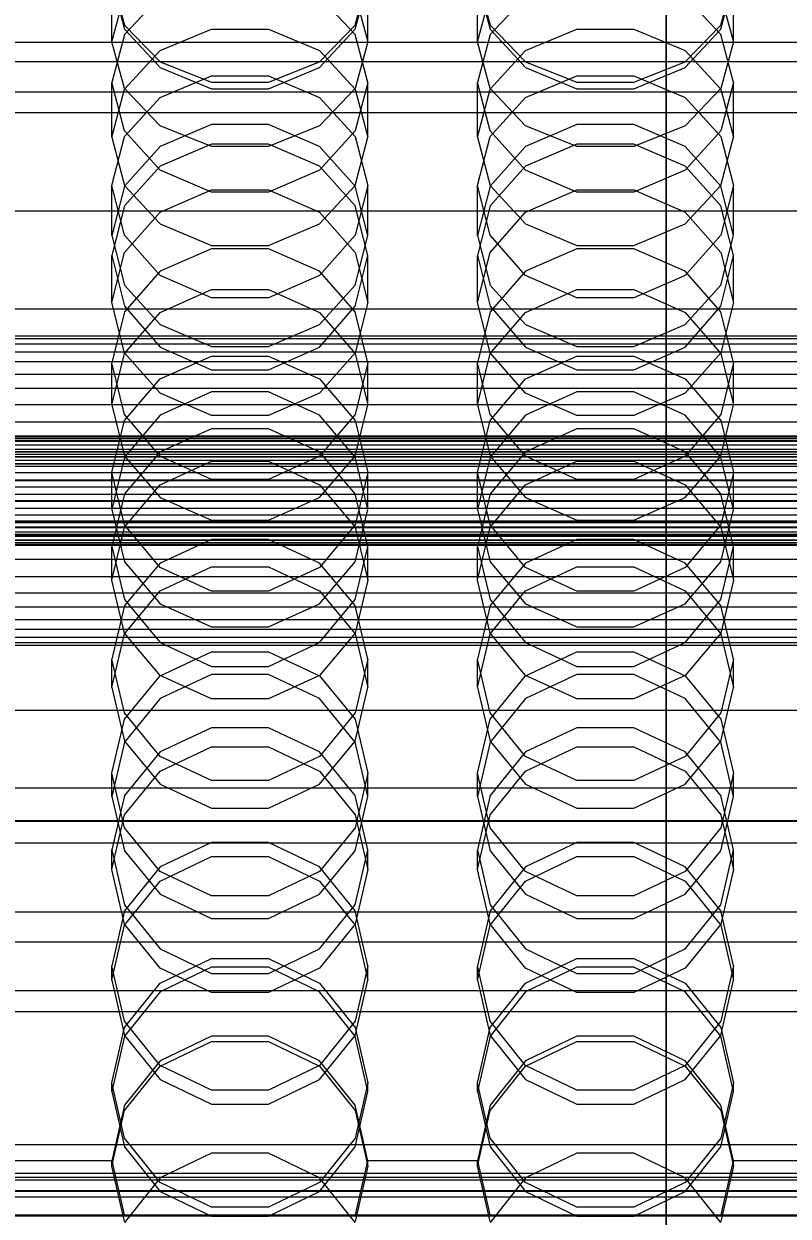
# Model space of a CAD drawing. Header units: millimetres. Extents: x -1970 to 34302, y -65268 to 6837.
# Drawn here: x -105.5 to 20, y -34264.8 to -34069.3 of the extents above; entities that cross this region are included whole.
import ezdxf

# ---------------------------------------------------------------- set-up
doc = ezdxf.new("R2010")
doc.units = ezdxf.units.MM
for name, color, linetype, lineweight in [('COTAS_O', 1, 'Continuous', 0), ('frontal_briquetadora', 7, 'Continuous', 0), ('frontal_C01', 7, 'Continuous', 0), ('frontal_C02', 7, 'Continuous', 0)]:
    doc.layers.add(name, color=color, linetype=linetype, lineweight=lineweight)
doc.dimstyles.new('R19_100', dxfattribs={"dimtxt": 250, "dimasz": 150, "dimexe": 150, "dimexo": 80, "dimgap": 100, "dimtad": 1, "dimtih": 1, "dimtoh": 1, "dimdsep": 46, "dimcen": 0.09, "dimadec": 0, "dimazin": 0, "dimtfac": 1, "dimtdec": 4, "dimtofl": 0, "dimtmove": 0, "dimatfit": 3, "dimfxl": 1, "dimtolj": 1, "dimtzin": 0, "dimarcsym": 0})

# ---------------------------------------------------------------- blocks, each defined once
blk = doc.blocks.new('*D35')
at = {"layer": 'COTAS_O', "color": 0, "lineweight": -2, "transparency": 16777216}
for p, q in [((-1725, -34320), (-1725, -33550)), ((1725, -34320), (1725, -33550)), ((-1575, -33700), (1575, -33700))]:
    blk.add_line(p, q, dxfattribs=at)
at = {"layer": 'COTAS_O', "color": 0, "transparency": 16777216}
for points in [[(-1575, -33675), (-1575, -33725), (-1725, -33700)], [(1575, -33675), (1575, -33725), (1725, -33700)]]:
    blk.add_solid(points, dxfattribs=at)
at = {"layer": 'Defpoints', "color": 0, "transparency": 16777216}
for p in [(1725, -33700), (-1725, -34400), (1725, -34400)]:
    blk.add_point(p, dxfattribs=at)
blk = doc.blocks.new('*D38')
at = {"layer": 'COTAS_O', "color": 0, "lineweight": -2, "transparency": 16777216}
for p, q in [((-570, -33700), (200, -33700)), ((50, -34750), (50, -33850)), ((-570, -34900), (200, -34900))]:
    blk.add_line(p, q, dxfattribs=at)
at = {"layer": 'COTAS_O', "color": 0, "transparency": 16777216}
for points in [[(25, -33850), (75, -33850), (50, -33700)], [(25, -34750), (75, -34750), (50, -34900)]]:
    blk.add_solid(points, dxfattribs=at)
at = {"layer": 'Defpoints', "color": 0, "transparency": 16777216}
for p in [(-650, -33700), (50, -33700), (-650, -34900)]:
    blk.add_point(p, dxfattribs=at)
blk = doc.blocks.new('*D39')
at = {"layer": 'COTAS_O', "color": 0, "lineweight": -2, "transparency": 16777216}
for p, q in [((-650, -34820), (-650, -34050)), ((650, -34820), (650, -34050)), ((-500, -34200), (500, -34200))]:
    blk.add_line(p, q, dxfattribs=at)
at = {"layer": 'COTAS_O', "color": 0, "transparency": 16777216}
for points in [[(-500, -34175), (-500, -34225), (-650, -34200)], [(500, -34175), (500, -34225), (650, -34200)]]:
    blk.add_solid(points, dxfattribs=at)
at = {"layer": 'Defpoints', "color": 0, "transparency": 16777216}
for p in [(650, -34200), (-650, -34900), (650, -34900)]:
    blk.add_point(p, dxfattribs=at)

msp = doc.modelspace()

# ---------------------------------------------------------------- linework, layer by layer
at = {"layer": 'frontal_briquetadora'}
for p, q in [((-91, -34062.014), (-88.92, -34069.506)), ((-51.08, -34069.506), (-49, -34062.014)), ((-31, -34062.014), (-28.92, -34069.506)), ((8.92, -34069.506), (11, -34062.014)), ((-91, -34072.197), (-91, -34062.443)), ((-91, -34062.443), (-88.92, -34070.159)), ((-51.08, -34070.159), (-49, -34062.443)), ((-49, -34072.197), (-49, -34062.443)), ((-31, -34072.197), (-31, -34062.443)), ((-31, -34062.443), (-28.92, -34070.159)), ((8.92, -34070.159), (11, -34062.443)), ((11, -34072.197), (11, -34062.443)), ((-91, -34072.197), (-88.92, -34064.539)), ((-83.094, -34064.828), (-88.92, -34071.036)), ((-51.08, -34071.036), (-56.906, -34064.828)), ((-51.08, -34064.539), (-49, -34072.197)), ((-31, -34072.197), (-28.92, -34064.539)), ((-23.094, -34064.828), (-28.92, -34071.036)), ((8.92, -34071.036), (3.094, -34064.828)), ((8.92, -34064.539), (11, -34072.197)), ((-88.92, -34069.506), (-83.093, -34075.515)), ((-88.92, -34070.159), (-83.094, -34076.428)), ((-83.093, -34073.656), (-74.673, -34070.144)), ((-74.673, -34070.144), (-65.327, -34070.144)), ((-65.327, -34070.144), (-56.907, -34073.656)), ((-56.907, -34075.515), (-51.08, -34069.506)), ((-56.906, -34076.428), (-51.08, -34070.159)), ((-28.92, -34069.506), (-23.093, -34075.515)), ((-28.92, -34070.159), (-23.094, -34076.428)), ((-23.093, -34073.656), (-14.673, -34070.144)), ((-14.673, -34070.144), (-5.327, -34070.144)), ((-5.327, -34070.144), (3.093, -34073.656)), ((3.093, -34075.515), (8.92, -34069.506)), ((3.094, -34076.428), (8.92, -34070.159)), ((-88.92, -34071.036), (-91, -34078.875)), ((-49, -34078.875), (-51.08, -34071.036)), ((-28.92, -34071.036), (-31, -34078.875)), ((11, -34078.875), (8.92, -34071.036)), ((-88.92, -34079.855), (-91, -34072.197)), ((-88.92, -34079.984), (-83.093, -34073.656)), ((-56.907, -34073.656), (-51.08, -34079.984)), ((-49, -34072.197), (-51.08, -34079.855)), ((-28.92, -34079.855), (-31, -34072.197)), ((-28.92, -34079.984), (-23.093, -34073.656)), ((3.093, -34073.656), (8.92, -34079.984)), ((11, -34072.197), (8.92, -34079.855)), ((-83.093, -34075.515), (-74.673, -34078.849)), ((-65.327, -34078.849), (-56.907, -34075.515)), ((-23.093, -34075.515), (-14.673, -34078.849)), ((-5.327, -34078.849), (3.093, -34075.515)), ((-83.094, -34076.428), (-74.674, -34079.94)), ((-83.094, -34081.332), (-74.674, -34077.812)), ((-74.674, -34077.812), (-65.326, -34077.812)), ((-65.326, -34079.94), (-56.906, -34076.428)), ((-65.326, -34077.812), (-56.906, -34081.332)), ((-23.094, -34076.428), (-14.674, -34079.94)), ((-23.094, -34081.332), (-14.674, -34077.812)), ((-14.674, -34077.812), (-5.326, -34077.812)), ((-5.326, -34079.94), (3.094, -34076.428)), ((-5.326, -34077.812), (3.094, -34081.332)), ((-88.92, -34086.819), (-91, -34078.875)), ((-91, -34087.875), (-91, -34078.875)), ((-83.093, -34085.996), (-88.92, -34079.855)), ((-74.674, -34079.94), (-65.326, -34079.94)), ((-74.673, -34078.849), (-65.327, -34078.849)), ((-51.08, -34079.855), (-56.907, -34085.996)), ((-49, -34078.875), (-51.08, -34086.82)), ((-49, -34087.875), (-49, -34078.875)), ((-28.92, -34086.819), (-31, -34078.875)), ((-31, -34087.875), (-31, -34078.875)), ((-23.093, -34085.996), (-28.92, -34079.855)), ((-14.674, -34079.94), (-5.326, -34079.94)), ((-14.673, -34078.849), (-5.327, -34078.849)), ((8.92, -34079.855), (3.093, -34085.996)), ((11, -34078.875), (8.92, -34086.82)), ((11, -34087.875), (11, -34078.875)), ((-91, -34087.875), (-88.92, -34079.984)), ((-88.92, -34087.722), (-83.094, -34081.332)), ((-56.906, -34081.332), (-51.08, -34087.722)), ((-51.08, -34079.984), (-49, -34087.875)), ((-31, -34087.875), (-28.92, -34079.984)), ((-28.92, -34087.722), (-23.094, -34081.332)), ((3.094, -34081.332), (8.92, -34087.722)), ((8.92, -34079.984), (11, -34087.875)), ((-74.673, -34085.792), (-83.093, -34089.399)), ((-65.327, -34085.792), (-74.673, -34085.792)), ((-56.907, -34089.399), (-65.327, -34085.792)), ((-14.673, -34085.792), (-23.093, -34089.399)), ((-5.327, -34085.792), (-14.673, -34085.792)), ((3.093, -34089.399), (-5.327, -34085.792)), ((-91, -34095.779), (-88.92, -34087.722)), ((-83.094, -34093.266), (-88.92, -34086.819)), ((-74.673, -34089.404), (-83.093, -34085.996)), ((-56.907, -34085.996), (-65.327, -34089.404)), ((-51.08, -34086.82), (-56.906, -34093.266)), ((-51.08, -34087.722), (-49, -34095.779)), ((-31, -34095.779), (-28.92, -34087.722)), ((-23.094, -34093.266), (-28.92, -34086.819)), ((-14.673, -34089.404), (-23.093, -34085.996)), ((3.093, -34085.996), (-5.327, -34089.404)), ((8.92, -34086.82), (3.094, -34093.266)), ((8.92, -34087.722), (11, -34095.779)), ((-91, -34087.875), (-88.92, -34095.766)), ((-83.093, -34089.399), (-88.92, -34095.899)), ((-74.674, -34089.012), (-83.094, -34092.596)), ((-65.326, -34089.012), (-74.674, -34089.012)), ((-65.327, -34089.404), (-74.673, -34089.404)), ((-56.906, -34092.596), (-65.326, -34089.012)), ((-51.08, -34095.899), (-56.907, -34089.399)), ((-51.08, -34095.766), (-49, -34087.875)), ((-31, -34087.875), (-28.92, -34095.766)), ((-23.093, -34089.399), (-28.92, -34095.899)), ((-14.674, -34089.012), (-23.094, -34092.596)), ((-5.326, -34089.012), (-14.674, -34089.012)), ((-5.327, -34089.404), (-14.673, -34089.404)), ((3.094, -34092.596), (-5.326, -34089.012)), ((8.92, -34095.899), (3.093, -34089.399)), ((8.92, -34095.766), (11, -34087.875)), ((-83.094, -34092.596), (-88.92, -34099.099)), ((-74.674, -34096.873), (-83.094, -34093.266)), ((-56.906, -34093.266), (-65.326, -34096.873)), ((-51.08, -34099.099), (-56.906, -34092.596)), ((-23.094, -34092.596), (-28.92, -34099.099)), ((-14.674, -34096.873), (-23.094, -34093.266)), ((3.094, -34093.266), (-5.326, -34096.873)), ((8.92, -34099.099), (3.094, -34092.596)), ((-88.92, -34103.933), (-91, -34095.779)), ((-91, -34104.004), (-91, -34095.779)), ((-88.92, -34095.899), (-91, -34104.004)), ((-88.92, -34095.766), (-83.093, -34102.094)), ((-83.093, -34100.145), (-74.673, -34096.48)), ((-65.326, -34096.873), (-74.674, -34096.873)), ((-74.673, -34096.48), (-65.327, -34096.48)), ((-65.327, -34096.48), (-56.907, -34100.145)), ((-56.907, -34102.094), (-51.08, -34095.766)), ((-49, -34095.779), (-51.08, -34103.933)), ((-49, -34104.004), (-51.08, -34095.899)), ((-49, -34104.004), (-49, -34095.779)), ((-28.92, -34103.933), (-31, -34095.779)), ((-31, -34104.004), (-31, -34095.779)), ((-28.92, -34095.899), (-31, -34104.004)), ((-28.92, -34095.766), (-23.093, -34102.094)), ((-23.093, -34100.145), (-14.673, -34096.48)), ((-5.326, -34096.873), (-14.674, -34096.873)), ((-14.673, -34096.48), (-5.327, -34096.48)), ((-5.327, -34096.48), (3.093, -34100.145)), ((3.093, -34102.094), (8.92, -34095.766)), ((11, -34095.779), (8.92, -34103.933)), ((11, -34104.004), (8.92, -34095.899)), ((11, -34104.004), (11, -34095.779)), ((-88.92, -34099.099), (-91, -34107.292)), ((-49, -34107.292), (-51.08, -34099.099)), ((-28.92, -34099.099), (-31, -34107.292)), ((11, -34107.292), (8.92, -34099.099)), ((200, -34100), (-160, -34100)), ((-88.92, -34106.751), (-83.093, -34100.145)), ((-56.907, -34100.145), (-51.08, -34106.751)), ((-28.92, -34106.751), (-23.093, -34100.145)), ((3.093, -34100.145), (8.92, -34106.751)), ((-83.093, -34102.094), (-74.673, -34105.606)), ((-65.327, -34105.606), (-56.907, -34102.094)), ((-23.093, -34102.094), (-14.673, -34105.606)), ((-5.327, -34105.606), (3.093, -34102.094)), ((-91, -34104.004), (-88.92, -34112.109)), ((-83.094, -34110.541), (-88.92, -34103.933)), ((-51.08, -34103.933), (-56.906, -34110.541)), ((-51.08, -34112.109), (-49, -34104.004)), ((-31, -34104.004), (-28.92, -34112.109)), ((-23.094, -34110.541), (-28.92, -34103.933)), ((8.92, -34103.933), (3.094, -34110.541)), ((8.92, -34112.109), (11, -34104.004)), ((-91, -34114.988), (-88.92, -34106.751)), ((-91, -34114.988), (-91, -34107.292)), ((-91, -34107.292), (-88.92, -34115.574)), ((-74.674, -34106.182), (-83.094, -34109.855)), ((-65.326, -34106.182), (-74.674, -34106.182)), ((-74.673, -34105.606), (-65.327, -34105.606)), ((-56.906, -34109.855), (-65.326, -34106.182)), ((-51.08, -34106.751), (-49, -34114.988)), ((-51.08, -34115.574), (-49, -34107.292)), ((-49, -34114.988), (-49, -34107.292)), ((-31, -34114.988), (-28.92, -34106.751)), ((-31, -34114.988), (-31, -34107.292)), ((-31, -34107.292), (-28.92, -34115.574)), ((-14.674, -34106.182), (-23.094, -34109.855)), ((-5.326, -34106.182), (-14.674, -34106.182)), ((-14.673, -34105.606), (-5.327, -34105.606)), ((3.094, -34109.855), (-5.326, -34106.182)), ((8.92, -34106.751), (11, -34114.988)), ((8.92, -34115.574), (11, -34107.292)), ((11, -34114.988), (11, -34107.292)), ((-83.094, -34109.855), (-88.92, -34116.514)), ((-74.674, -34114.235), (-83.094, -34110.541)), ((-56.906, -34110.541), (-65.326, -34114.235)), ((-51.08, -34116.514), (-56.906, -34109.855)), ((-23.094, -34109.855), (-28.92, -34116.514)), ((-14.674, -34114.235), (-23.094, -34110.541)), ((3.094, -34110.541), (-5.326, -34114.235)), ((8.92, -34116.514), (3.094, -34109.855)), ((-88.92, -34112.109), (-83.093, -34118.608)), ((-83.093, -34116.612), (-74.673, -34112.866)), ((-74.673, -34112.866), (-65.327, -34112.866)), ((-65.327, -34112.866), (-56.907, -34116.612)), ((-56.907, -34118.608), (-51.08, -34112.109)), ((-28.92, -34112.109), (-23.093, -34118.608)), ((-23.093, -34116.612), (-14.673, -34112.866)), ((-14.673, -34112.866), (-5.327, -34112.866)), ((-5.327, -34112.866), (3.093, -34116.612)), ((3.093, -34118.608), (8.92, -34112.109)), ((-88.92, -34123.224), (-91, -34114.988)), ((-65.326, -34114.235), (-74.674, -34114.235)), ((-49, -34114.988), (-51.08, -34123.224)), ((-28.92, -34123.224), (-31, -34114.988)), ((-5.326, -34114.235), (-14.674, -34114.235)), ((11, -34114.988), (8.92, -34123.224)), ((-88.92, -34116.514), (-91, -34124.892)), ((-88.92, -34115.574), (-83.094, -34122.28)), ((-88.92, -34123.363), (-83.093, -34116.612)), ((-56.907, -34116.612), (-51.08, -34123.363)), ((-56.906, -34122.28), (-51.08, -34115.574)), ((-49, -34124.892), (-51.08, -34116.514)), ((-28.92, -34116.514), (-31, -34124.892)), ((-28.92, -34115.574), (-23.094, -34122.28)), ((-28.92, -34123.363), (-23.093, -34116.612)), ((3.093, -34116.612), (8.92, -34123.363)), ((3.094, -34122.28), (8.92, -34115.574)), ((11, -34124.892), (8.92, -34116.514)), ((-83.093, -34118.608), (-74.673, -34122.215)), ((-65.327, -34122.215), (-56.907, -34118.608)), ((-23.093, -34118.608), (-14.673, -34122.215)), ((-5.327, -34122.215), (3.093, -34118.608)), ((-83.094, -34122.28), (-74.674, -34126.028)), ((-74.673, -34122.215), (-65.327, -34122.215)), ((-65.326, -34126.028), (-56.906, -34122.28)), ((-23.094, -34122.28), (-14.674, -34126.028)), ((-14.673, -34122.215), (-5.327, -34122.215)), ((-5.326, -34126.028), (3.094, -34122.28)), ((-91, -34131.781), (-88.92, -34123.363)), ((-88.92, -34133.352), (-91, -34124.892)), ((-91, -34131.781), (-91, -34124.892)), ((-83.093, -34129.83), (-88.92, -34123.224)), ((-83.094, -34127.512), (-74.674, -34123.759)), ((-74.674, -34123.759), (-65.326, -34123.759)), ((-65.326, -34123.759), (-56.906, -34127.512)), ((-51.08, -34123.224), (-56.907, -34129.83)), ((-51.08, -34123.363), (-49, -34131.781)), ((-49, -34124.892), (-51.08, -34133.352)), ((-49, -34131.781), (-49, -34124.892)), ((-31, -34131.781), (-28.92, -34123.363)), ((-28.92, -34133.352), (-31, -34124.892)), ((-31, -34131.781), (-31, -34124.892)), ((-23.093, -34129.83), (-28.92, -34123.224)), ((-23.094, -34127.512), (-14.674, -34123.759)), ((-14.674, -34123.759), (-5.326, -34123.759)), ((-5.326, -34123.759), (3.094, -34127.512)), ((8.92, -34123.224), (3.093, -34129.83)), ((8.92, -34123.363), (11, -34131.781)), ((11, -34124.892), (8.92, -34133.352)), ((11, -34131.781), (11, -34124.892)), ((-74.674, -34126.028), (-65.326, -34126.028)), ((-14.674, -34126.028), (-5.326, -34126.028)), ((-88.92, -34134.311), (-83.094, -34127.512)), ((-56.906, -34127.512), (-51.08, -34134.311)), ((-28.92, -34134.311), (-23.094, -34127.512)), ((3.094, -34127.512), (8.92, -34134.311)), ((-74.673, -34129.642), (-83.093, -34133.46)), ((-74.673, -34133.495), (-83.093, -34129.83)), ((-65.327, -34129.642), (-74.673, -34129.642)), ((-56.907, -34133.46), (-65.327, -34129.642)), ((-56.907, -34129.83), (-65.327, -34133.495)), ((-14.673, -34129.642), (-23.093, -34133.46)), ((-14.673, -34133.495), (-23.093, -34129.83)), ((-5.327, -34129.642), (-14.673, -34129.642)), ((3.093, -34133.46), (-5.327, -34129.642)), ((3.093, -34129.83), (-5.327, -34133.495)), ((-91, -34131.781), (-88.92, -34140.199)), ((-51.08, -34140.199), (-49, -34131.781)), ((-31, -34131.781), (-28.92, -34140.199)), ((8.92, -34140.199), (11, -34131.781)), ((-91, -34142.855), (-88.92, -34134.311)), ((-83.094, -34140.193), (-88.92, -34133.352)), ((-83.093, -34133.46), (-88.92, -34140.34)), ((-65.327, -34133.495), (-74.673, -34133.495)), ((-51.08, -34140.34), (-56.907, -34133.46)), ((-51.08, -34133.352), (-56.906, -34140.193)), ((-51.08, -34134.311), (-49, -34142.855)), ((-31, -34142.855), (-28.92, -34134.311)), ((-23.094, -34140.193), (-28.92, -34133.352)), ((-23.093, -34133.46), (-28.92, -34140.34)), ((-5.327, -34133.495), (-14.673, -34133.495)), ((8.92, -34140.34), (3.093, -34133.46)), ((8.92, -34133.352), (3.094, -34140.193)), ((8.92, -34134.311), (11, -34142.855)), ((-74.674, -34135.681), (-83.094, -34139.483)), ((-65.326, -34135.681), (-74.674, -34135.681)), ((-56.906, -34139.483), (-65.326, -34135.681)), ((-14.674, -34135.681), (-23.094, -34139.483)), ((-5.326, -34135.681), (-14.674, -34135.681)), ((3.094, -34139.483), (-5.326, -34135.681)), ((-160, -34139.431), (200, -34139.431)), ((200, -34139.536), (-160, -34139.536)), ((-160, -34140.25), (200, -34140.25)), ((200, -34140.35), (-160, -34140.35)), ((-88.92, -34140.34), (-91, -34148.919)), ((-83.094, -34139.483), (-88.92, -34146.366)), ((-88.92, -34140.199), (-83.093, -34146.949)), ((-74.674, -34144.012), (-83.094, -34140.193)), ((-56.906, -34140.193), (-65.326, -34144.012)), ((-56.907, -34146.949), (-51.08, -34140.199)), ((-51.08, -34146.366), (-56.906, -34139.483)), ((-49, -34148.919), (-51.08, -34140.34)), ((-28.92, -34140.34), (-31, -34148.919)), ((-23.094, -34139.483), (-28.92, -34146.366)), ((-28.92, -34140.199), (-23.093, -34146.949)), ((-14.674, -34144.012), (-23.094, -34140.193)), ((3.094, -34140.193), (-5.326, -34144.012)), ((3.093, -34146.949), (8.92, -34140.199)), ((8.92, -34146.366), (3.094, -34139.483)), ((11, -34148.919), (8.92, -34140.34)), ((-160, -34141.394), (200, -34141.394)), ((200, -34141.489), (-160, -34141.489)), ((-83.093, -34144.884), (-74.673, -34141.024)), ((-74.673, -34141.024), (-65.327, -34141.024)), ((-65.327, -34141.024), (-56.907, -34144.884)), ((-23.093, -34144.884), (-14.673, -34141.024)), ((-14.673, -34141.024), (-5.327, -34141.024)), ((-5.327, -34141.024), (3.093, -34144.884)), ((-88.92, -34151.47), (-91, -34142.855)), ((-91, -34148.919), (-91, -34142.855)), ((-65.326, -34144.012), (-74.674, -34144.012)), ((-49, -34142.855), (-51.08, -34151.47)), ((-49, -34148.919), (-49, -34142.855)), ((-28.92, -34151.47), (-31, -34142.855)), ((-31, -34148.919), (-31, -34142.855)), ((-5.326, -34144.012), (-14.674, -34144.012)), ((11, -34142.855), (8.92, -34151.47)), ((11, -34148.919), (11, -34142.855)), ((-88.92, -34146.366), (-91, -34155.01)), ((-88.92, -34151.841), (-83.093, -34144.884)), ((-56.907, -34144.884), (-51.08, -34151.841)), ((-49, -34155.01), (-51.08, -34146.366)), ((-28.92, -34146.366), (-31, -34155.01)), ((-28.92, -34151.841), (-23.093, -34144.884)), ((3.093, -34144.884), (8.92, -34151.841)), ((11, -34155.01), (8.92, -34146.366)), ((-83.093, -34146.949), (-74.673, -34150.696)), ((-65.327, -34150.696), (-56.907, -34146.949)), ((-23.093, -34146.949), (-14.673, -34150.696)), ((-5.327, -34150.696), (3.093, -34146.949)), ((-91, -34148.919), (-88.92, -34157.498)), ((-51.08, -34157.498), (-49, -34148.919)), ((-31, -34148.919), (-28.92, -34157.498)), ((8.92, -34157.498), (11, -34148.919)), ((200, -34151.031), (-160, -34151.031)), ((200, -34151.121), (-160, -34151.121)), ((200, -34151.864), (-160, -34151.864)), ((200, -34151.949), (-160, -34151.949)), ((-91, -34160.516), (-88.92, -34151.841)), ((-83.094, -34158.429), (-88.92, -34151.47)), ((-74.673, -34150.696), (-65.327, -34150.696)), ((-51.08, -34151.47), (-56.906, -34158.429)), ((-51.08, -34151.841), (-49, -34160.516)), ((-31, -34160.516), (-28.92, -34151.841)), ((-23.094, -34158.429), (-28.92, -34151.47)), ((-14.673, -34150.696), (-5.327, -34150.696)), ((8.92, -34151.47), (3.094, -34158.429)), ((8.92, -34151.841), (11, -34160.516)), ((-160, -34152.993), (200, -34152.993)), ((-160, -34153.073), (200, -34153.073)), ((-74.674, -34153.841), (-83.094, -34157.708)), ((-65.326, -34153.841), (-74.674, -34153.841)), ((-56.906, -34157.708), (-65.326, -34153.841)), ((-14.674, -34153.841), (-23.094, -34157.708)), ((-5.326, -34153.841), (-14.674, -34153.841)), ((3.094, -34157.708), (-5.326, -34153.841)), ((-91, -34160.516), (-91, -34155.01)), ((-91, -34155.01), (-88.92, -34163.717)), ((-51.08, -34163.717), (-49, -34155.01)), ((-49, -34160.516), (-49, -34155.01)), ((-31, -34160.516), (-31, -34155.01)), ((-31, -34155.01), (-28.92, -34163.717)), ((8.92, -34163.717), (11, -34155.01)), ((11, -34160.516), (11, -34155.01)), ((-88.92, -34157.498), (-83.093, -34164.378)), ((-83.094, -34157.708), (-88.92, -34164.704)), ((-56.907, -34164.378), (-51.08, -34157.498)), ((-51.08, -34164.704), (-56.906, -34157.708)), ((-28.92, -34157.498), (-23.093, -34164.378)), ((-23.094, -34157.708), (-28.92, -34164.704)), ((3.093, -34164.378), (8.92, -34157.498)), ((8.92, -34164.704), (3.094, -34157.708)), ((-74.674, -34162.312), (-83.094, -34158.429)), ((-83.093, -34162.278), (-74.673, -34158.361)), ((-74.673, -34158.361), (-65.327, -34158.361)), ((-65.327, -34158.361), (-56.907, -34162.278)), ((-56.906, -34158.429), (-65.326, -34162.312)), ((-14.674, -34162.312), (-23.094, -34158.429)), ((-23.093, -34162.278), (-14.673, -34158.361)), ((-14.673, -34158.361), (-5.327, -34158.361)), ((-5.327, -34158.361), (3.093, -34162.278)), ((3.094, -34158.429), (-5.326, -34162.312)), ((-88.92, -34169.191), (-91, -34160.516)), ((-49, -34160.516), (-51.08, -34169.191)), ((-28.92, -34169.191), (-31, -34160.516)), ((11, -34160.516), (8.92, -34169.191)), ((-88.92, -34169.336), (-83.093, -34162.278)), ((-88.92, -34163.717), (-83.094, -34170.746)), ((-65.326, -34162.312), (-74.674, -34162.312)), ((-56.907, -34162.278), (-51.08, -34169.336)), ((-56.906, -34170.746), (-51.08, -34163.717)), ((-28.92, -34169.336), (-23.093, -34162.278)), ((-28.92, -34163.717), (-23.094, -34170.746)), ((-5.326, -34162.312), (-14.674, -34162.312)), ((3.093, -34162.278), (8.92, -34169.336)), ((3.094, -34170.746), (8.92, -34163.717)), ((-88.92, -34164.704), (-91, -34173.478)), ((-83.093, -34164.378), (-74.673, -34168.196)), ((-65.327, -34168.196), (-56.907, -34164.378)), ((-49, -34173.478), (-51.08, -34164.704)), ((-28.92, -34164.704), (-31, -34173.478)), ((-23.093, -34164.378), (-14.673, -34168.196)), ((-5.327, -34168.196), (3.093, -34164.378)), ((11, -34173.478), (8.92, -34164.704)), ((-91, -34178.137), (-88.92, -34169.336)), ((-83.093, -34176.147), (-88.92, -34169.191)), ((-74.673, -34168.196), (-65.327, -34168.196)), ((-51.08, -34169.191), (-56.907, -34176.147)), ((-51.08, -34169.336), (-49, -34178.137)), ((-31, -34178.137), (-28.92, -34169.336)), ((-23.093, -34176.147), (-28.92, -34169.191)), ((-14.673, -34168.196), (-5.327, -34168.196)), ((8.92, -34169.191), (3.093, -34176.147)), ((8.92, -34169.336), (11, -34178.137)), ((-83.094, -34170.746), (-74.674, -34174.665)), ((-65.326, -34174.665), (-56.906, -34170.746)), ((-23.094, -34170.746), (-14.674, -34174.665)), ((-5.326, -34174.665), (3.094, -34170.746)), ((-88.92, -34182.307), (-91, -34173.478)), ((-91, -34178.137), (-91, -34173.478)), ((-83.094, -34176.216), (-74.674, -34172.292)), ((-74.674, -34172.292), (-65.326, -34172.292)), ((-65.326, -34172.292), (-56.906, -34176.216)), ((-49, -34173.478), (-51.08, -34182.308)), ((-49, -34178.137), (-49, -34173.478)), ((-28.92, -34182.307), (-31, -34173.478)), ((-31, -34178.137), (-31, -34173.478)), ((-23.094, -34176.216), (-14.674, -34172.292)), ((-14.674, -34172.292), (-5.326, -34172.292)), ((-5.326, -34172.292), (3.094, -34176.216)), ((11, -34173.478), (8.92, -34182.308)), ((11, -34178.137), (11, -34173.478)), ((-74.674, -34174.665), (-65.326, -34174.665)), ((-14.674, -34174.665), (-5.326, -34174.665)), ((-88.92, -34183.307), (-83.094, -34176.216)), ((-74.673, -34175.979), (-83.093, -34179.943)), ((-74.673, -34180.008), (-83.093, -34176.147)), ((-65.327, -34175.979), (-74.673, -34175.979)), ((-56.907, -34179.943), (-65.327, -34175.979)), ((-56.907, -34176.147), (-65.327, -34180.008)), ((-56.906, -34176.216), (-51.08, -34183.307)), ((-28.92, -34183.307), (-23.094, -34176.216)), ((-14.673, -34175.979), (-23.093, -34179.943)), ((-14.673, -34180.008), (-23.093, -34176.147)), ((-5.327, -34175.979), (-14.673, -34175.979)), ((3.093, -34179.943), (-5.327, -34175.979)), ((3.093, -34176.147), (-5.327, -34180.008)), ((3.094, -34176.216), (8.92, -34183.307)), ((-91, -34178.137), (-88.92, -34186.938)), ((-51.08, -34186.938), (-49, -34178.137)), ((-31, -34178.137), (-28.92, -34186.938)), ((8.92, -34186.938), (11, -34178.137)), ((-83.093, -34179.943), (-88.92, -34187.085)), ((-65.327, -34180.008), (-74.673, -34180.008)), ((-51.08, -34187.085), (-56.907, -34179.943)), ((-23.093, -34179.943), (-28.92, -34187.085)), ((-5.327, -34180.008), (-14.673, -34180.008)), ((8.92, -34187.085), (3.093, -34179.943)), ((-91, -34192.191), (-88.92, -34183.307)), ((-83.094, -34189.426), (-88.92, -34182.307)), ((-51.08, -34182.308), (-56.906, -34189.426)), ((-51.08, -34183.307), (-49, -34192.191)), ((-31, -34192.191), (-28.92, -34183.307)), ((-23.094, -34189.426), (-28.92, -34182.307)), ((8.92, -34182.308), (3.094, -34189.426)), ((8.92, -34183.307), (11, -34192.191)), ((-74.674, -34184.734), (-83.094, -34188.689)), ((-65.326, -34184.734), (-74.674, -34184.734)), ((-56.906, -34188.689), (-65.326, -34184.734)), ((-14.674, -34184.734), (-23.094, -34188.689)), ((-5.326, -34184.734), (-14.674, -34184.734)), ((3.094, -34188.689), (-5.326, -34184.734)), ((-88.92, -34187.085), (-91, -34195.991)), ((-88.92, -34186.938), (-83.093, -34193.996)), ((-56.907, -34193.996), (-51.08, -34186.938)), ((-49, -34195.991), (-51.08, -34187.085)), ((-28.92, -34187.085), (-31, -34195.991)), ((-28.92, -34186.938), (-23.093, -34193.996)), ((3.093, -34193.996), (8.92, -34186.938)), ((11, -34195.991), (8.92, -34187.085)), ((-83.094, -34188.689), (-88.92, -34195.834)), ((-74.674, -34193.392), (-83.094, -34189.426)), ((-83.093, -34191.85), (-74.673, -34187.86)), ((-74.673, -34187.86), (-65.327, -34187.86)), ((-65.327, -34187.86), (-56.907, -34191.85)), ((-56.906, -34189.426), (-65.326, -34193.392)), ((-51.08, -34195.834), (-56.906, -34188.689)), ((-23.094, -34188.689), (-28.92, -34195.834)), ((-14.674, -34193.392), (-23.094, -34189.426)), ((-23.093, -34191.85), (-14.673, -34187.86)), ((-14.673, -34187.86), (-5.327, -34187.86)), ((-5.327, -34187.86), (3.093, -34191.85)), ((3.094, -34189.426), (-5.326, -34193.392)), ((8.92, -34195.834), (3.094, -34188.689)), ((-88.92, -34201.121), (-91, -34192.191)), ((-91, -34195.991), (-91, -34192.191)), ((-88.92, -34199.039), (-83.093, -34191.85)), ((-56.907, -34191.85), (-51.08, -34199.039)), ((-49, -34192.191), (-51.08, -34201.121)), ((-49, -34195.991), (-49, -34192.191)), ((-28.92, -34201.121), (-31, -34192.191)), ((-31, -34195.991), (-31, -34192.191)), ((-28.92, -34199.039), (-23.093, -34191.85)), ((3.093, -34191.85), (8.92, -34199.039)), ((11, -34192.191), (8.92, -34201.121)), ((11, -34195.991), (11, -34192.191)), ((-83.093, -34193.996), (-74.673, -34197.913)), ((-65.326, -34193.392), (-74.674, -34193.392)), ((-65.327, -34197.913), (-56.907, -34193.996)), ((-23.093, -34193.996), (-14.673, -34197.913)), ((-5.326, -34193.392), (-14.674, -34193.392)), ((-5.327, -34197.913), (3.093, -34193.996)), ((-88.92, -34195.834), (-91, -34204.781)), ((-91, -34195.991), (-88.92, -34204.898)), ((-49, -34204.781), (-51.08, -34195.834)), ((-51.08, -34204.898), (-49, -34195.991)), ((-28.92, -34195.834), (-31, -34204.781)), ((-31, -34195.991), (-28.92, -34204.898)), ((11, -34204.781), (8.92, -34195.834)), ((8.92, -34204.898), (11, -34195.991)), ((-91, -34208.003), (-88.92, -34199.039)), ((-74.673, -34197.913), (-65.327, -34197.913)), ((-51.08, -34199.039), (-49, -34208.003)), ((-31, -34208.003), (-28.92, -34199.039)), ((-14.673, -34197.913), (-5.327, -34197.913)), ((8.92, -34199.039), (11, -34208.003)), ((-83.094, -34208.312), (-88.92, -34201.121)), ((-51.08, -34201.121), (-56.906, -34208.312)), ((-23.094, -34208.312), (-28.92, -34201.121)), ((8.92, -34201.121), (3.094, -34208.312)), ((-91, -34208.003), (-91, -34204.781)), ((-91, -34204.781), (-88.92, -34213.765)), ((-88.92, -34204.898), (-83.093, -34212.04)), ((-74.674, -34203.573), (-83.094, -34207.568)), ((-65.326, -34203.573), (-74.674, -34203.573)), ((-56.906, -34207.568), (-65.326, -34203.573)), ((-56.907, -34212.04), (-51.08, -34204.898)), ((-51.08, -34213.765), (-49, -34204.781)), ((-49, -34208.003), (-49, -34204.781)), ((-31, -34208.003), (-31, -34204.781)), ((-31, -34204.781), (-28.92, -34213.765)), ((-28.92, -34204.898), (-23.093, -34212.04)), ((-14.674, -34203.573), (-23.094, -34207.568)), ((-5.326, -34203.573), (-14.674, -34203.573)), ((3.094, -34207.568), (-5.326, -34203.573)), ((3.093, -34212.04), (8.92, -34204.898)), ((8.92, -34213.765), (11, -34204.781)), ((11, -34208.003), (11, -34204.781)), ((-83.093, -34209.873), (-74.673, -34205.852)), ((-74.673, -34205.852), (-65.327, -34205.852)), ((-65.327, -34205.852), (-56.907, -34209.873)), ((-23.093, -34209.873), (-14.673, -34205.852)), ((-14.673, -34205.852), (-5.327, -34205.852)), ((-5.327, -34205.852), (3.093, -34209.873)), ((-88.92, -34216.967), (-91, -34208.003)), ((-83.094, -34207.568), (-88.92, -34214.781)), ((-74.674, -34212.316), (-83.094, -34208.312)), ((-56.906, -34208.312), (-65.326, -34212.316)), ((-51.08, -34214.78), (-56.906, -34207.568)), ((-49, -34208.003), (-51.08, -34216.967)), ((-28.92, -34216.967), (-31, -34208.003)), ((-23.094, -34207.568), (-28.92, -34214.781)), ((-14.674, -34212.316), (-23.094, -34208.312)), ((3.094, -34208.312), (-5.326, -34212.316)), ((8.92, -34214.78), (3.094, -34207.568)), ((11, -34208.003), (8.92, -34216.967)), ((-88.92, -34217.117), (-83.093, -34209.873)), ((-56.907, -34209.873), (-51.08, -34217.117)), ((-28.92, -34217.117), (-23.093, -34209.873)), ((3.093, -34209.873), (8.92, -34217.117)), ((-83.093, -34212.04), (-74.673, -34216.004)), ((-65.326, -34212.316), (-74.674, -34212.316)), ((-65.327, -34216.004), (-56.907, -34212.04)), ((-23.093, -34212.04), (-14.673, -34216.004)), ((-5.326, -34212.316), (-14.674, -34212.316)), ((-5.327, -34216.004), (3.093, -34212.04)), ((-88.92, -34214.781), (-91, -34223.801)), ((-88.92, -34213.765), (-83.094, -34220.995)), ((-56.906, -34220.995), (-51.08, -34213.765)), ((-49, -34223.801), (-51.08, -34214.78)), ((-28.92, -34214.781), (-31, -34223.801)), ((-28.92, -34213.765), (-23.094, -34220.995)), ((3.094, -34220.995), (8.92, -34213.765)), ((11, -34223.801), (8.92, -34214.78)), ((-74.673, -34216.004), (-65.327, -34216.004)), ((-14.673, -34216.004), (-5.327, -34216.004)), ((-91, -34226.151), (-88.92, -34217.117)), ((-83.093, -34224.156), (-88.92, -34216.967)), ((-51.08, -34216.967), (-56.907, -34224.156)), ((-51.08, -34217.117), (-49, -34226.151)), ((-31, -34226.151), (-28.92, -34217.117)), ((-23.093, -34224.156), (-28.92, -34216.967)), ((8.92, -34216.967), (3.093, -34224.156)), ((8.92, -34217.117), (11, -34226.151)), ((-83.094, -34220.995), (-74.674, -34225.019)), ((-83.094, -34226.61), (-74.674, -34222.584)), ((-74.674, -34222.584), (-65.326, -34222.584)), ((-65.326, -34225.019), (-56.906, -34220.995)), ((-65.326, -34222.584), (-56.906, -34226.61)), ((-23.094, -34220.995), (-14.674, -34225.019)), ((-23.094, -34226.61), (-14.674, -34222.584)), ((-14.674, -34222.584), (-5.326, -34222.584)), ((-5.326, -34225.019), (3.094, -34220.995)), ((-5.326, -34222.584), (3.094, -34226.61)), ((-88.92, -34232.849), (-91, -34223.801)), ((-91, -34226.151), (-91, -34223.801)), ((-74.673, -34224.011), (-83.093, -34228.052)), ((-74.673, -34228.146), (-83.093, -34224.156)), ((-65.327, -34224.011), (-74.673, -34224.011)), ((-56.907, -34228.052), (-65.327, -34224.011)), ((-56.907, -34224.156), (-65.327, -34228.146)), ((-49, -34223.801), (-51.08, -34232.849)), ((-49, -34226.151), (-49, -34223.801)), ((-28.92, -34232.849), (-31, -34223.801)), ((-31, -34226.151), (-31, -34223.801)), ((-14.673, -34224.011), (-23.093, -34228.052)), ((-14.673, -34228.146), (-23.093, -34224.156)), ((-5.327, -34224.011), (-14.673, -34224.011)), ((3.093, -34228.052), (-5.327, -34224.011)), ((3.093, -34224.156), (-5.327, -34228.146)), ((11, -34223.801), (8.92, -34232.849)), ((11, -34226.151), (11, -34223.801)), ((-91, -34226.151), (-88.92, -34235.184)), ((-88.92, -34233.872), (-83.094, -34226.61)), ((-74.674, -34225.019), (-65.326, -34225.019)), ((-56.906, -34226.61), (-51.08, -34233.872)), ((-51.08, -34235.184), (-49, -34226.151)), ((-31, -34226.151), (-28.92, -34235.184)), ((-28.92, -34233.872), (-23.094, -34226.61)), ((-14.674, -34225.019), (-5.326, -34225.019)), ((3.094, -34226.61), (8.92, -34233.872)), ((8.92, -34235.184), (11, -34226.151)), ((-83.093, -34228.052), (-88.92, -34235.335)), ((-65.327, -34228.146), (-74.673, -34228.146)), ((-51.08, -34235.335), (-56.907, -34228.052)), ((-23.093, -34228.052), (-28.92, -34235.335)), ((-5.327, -34228.146), (-14.673, -34228.146)), ((8.92, -34235.335), (3.093, -34228.052)), ((-91, -34242.945), (-88.92, -34233.872)), ((-83.094, -34240.124), (-88.92, -34232.849)), ((-51.08, -34232.849), (-56.906, -34240.124)), ((-51.08, -34233.872), (-49, -34242.945)), ((-31, -34242.945), (-28.92, -34233.872)), ((-23.094, -34240.124), (-28.92, -34232.849)), ((8.92, -34232.849), (3.094, -34240.124)), ((8.92, -34233.872), (11, -34242.945)), ((-88.92, -34235.335), (-91, -34244.416)), ((-88.92, -34235.184), (-83.093, -34242.429)), ((-74.674, -34235.331), (-83.094, -34239.371)), ((-83.093, -34240.238), (-74.673, -34236.188)), ((-65.326, -34235.331), (-74.674, -34235.331)), ((-74.673, -34236.188), (-65.327, -34236.188)), ((-65.327, -34236.188), (-56.907, -34240.238)), ((-56.906, -34239.371), (-65.326, -34235.331)), ((-56.907, -34242.429), (-51.08, -34235.184)), ((-49, -34244.416), (-51.08, -34235.335)), ((-28.92, -34235.335), (-31, -34244.416)), ((-28.92, -34235.184), (-23.093, -34242.429)), ((-14.674, -34235.331), (-23.094, -34239.371)), ((-23.093, -34240.238), (-14.673, -34236.188)), ((-5.326, -34235.331), (-14.674, -34235.331)), ((-14.673, -34236.188), (-5.327, -34236.188)), ((-5.327, -34236.188), (3.093, -34240.238)), ((3.094, -34239.371), (-5.326, -34235.331)), ((3.093, -34242.429), (8.92, -34235.184)), ((11, -34244.416), (8.92, -34235.335)), ((-83.094, -34239.371), (-88.92, -34246.657)), ((-88.92, -34247.536), (-83.093, -34240.238)), ((-74.674, -34244.169), (-83.094, -34240.124)), ((-56.906, -34240.124), (-65.326, -34244.169)), ((-56.907, -34240.238), (-51.08, -34247.536)), ((-51.08, -34246.657), (-56.906, -34239.371)), ((-23.094, -34239.371), (-28.92, -34246.657)), ((-28.92, -34247.536), (-23.093, -34240.238)), ((-14.674, -34244.169), (-23.094, -34240.124)), ((3.094, -34240.124), (-5.326, -34244.169)), ((3.093, -34240.238), (8.92, -34247.536)), ((8.92, -34246.657), (3.094, -34239.371)), ((-88.92, -34252.035), (-91, -34242.945)), ((-91, -34244.416), (-91, -34242.945)), ((-83.093, -34242.429), (-74.673, -34246.449)), ((-65.326, -34244.169), (-74.674, -34244.169)), ((-65.327, -34246.449), (-56.907, -34242.429)), ((-49, -34242.945), (-51.08, -34252.036)), ((-49, -34244.416), (-49, -34242.945)), ((-28.92, -34252.035), (-31, -34242.945)), ((-31, -34244.416), (-31, -34242.945)), ((-23.093, -34242.429), (-14.673, -34246.449)), ((-5.326, -34244.169), (-14.674, -34244.169)), ((-5.327, -34246.449), (3.093, -34242.429)), ((11, -34242.945), (8.92, -34252.036)), ((11, -34244.416), (11, -34242.945)), ((-91, -34244.416), (-88.92, -34253.497)), ((-51.08, -34253.497), (-49, -34244.416)), ((-31, -34244.416), (-28.92, -34253.497)), ((8.92, -34253.497), (11, -34244.416)), ((-88.92, -34246.657), (-91, -34255.753)), ((-91, -34256.636), (-88.92, -34247.536)), ((-74.673, -34246.449), (-65.327, -34246.449)), ((-49, -34255.753), (-51.08, -34246.657)), ((-51.08, -34247.536), (-49, -34256.636)), ((-28.92, -34246.657), (-31, -34255.753)), ((-31, -34256.636), (-28.92, -34247.536)), ((-14.673, -34246.449), (-5.327, -34246.449)), ((11, -34255.753), (8.92, -34246.657)), ((8.92, -34247.536), (11, -34256.636)), ((-83.094, -34259.336), (-88.92, -34252.035)), ((-51.08, -34252.036), (-56.906, -34259.336)), ((-23.094, -34259.336), (-28.92, -34252.035)), ((8.92, -34252.036), (3.094, -34259.336)), ((-88.92, -34253.497), (-83.093, -34260.779)), ((-56.907, -34260.779), (-51.08, -34253.497)), ((-28.92, -34253.497), (-23.093, -34260.779)), ((3.093, -34260.779), (8.92, -34253.497)), ((-91, -34255.753), (-109, -34255.753)), ((-91, -34256.636), (-91, -34255.753)), ((-91, -34255.753), (-88.92, -34264.86)), ((-74.674, -34254.527), (-83.094, -34258.582)), ((-65.326, -34254.527), (-74.674, -34254.527)), ((-56.906, -34258.582), (-65.326, -34254.527)), ((-51.08, -34264.86), (-49, -34255.753)), ((-49, -34256.636), (-49, -34255.753)), ((-31, -34255.753), (-49, -34255.753)), ((-31, -34256.636), (-31, -34255.753)), ((-31, -34255.753), (-28.92, -34264.86)), ((-14.674, -34254.527), (-23.094, -34258.582)), ((-5.326, -34254.527), (-14.674, -34254.527)), ((3.094, -34258.582), (-5.326, -34254.527)), ((8.92, -34264.86), (11, -34255.753)), ((11, -34256.636), (11, -34255.753)), ((29, -34255.753), (11, -34255.753)), ((-88.92, -34265.737), (-91, -34256.636)), ((-49, -34256.636), (-51.08, -34265.737)), ((-28.92, -34265.737), (-31, -34256.636)), ((11, -34256.636), (8.92, -34265.737)), ((-83.094, -34258.582), (-88.92, -34265.888)), ((-74.674, -34263.393), (-83.094, -34259.336)), ((-56.906, -34259.336), (-65.326, -34263.393)), ((-51.08, -34265.888), (-56.906, -34258.582)), ((-23.094, -34258.582), (-28.92, -34265.888)), ((-14.674, -34263.393), (-23.094, -34259.336)), ((3.094, -34259.336), (-5.326, -34263.393)), ((8.92, -34265.888), (3.094, -34258.582)), ((-160, -34260.611), (200, -34260.611)), ((-83.093, -34260.779), (-74.673, -34264.821)), ((-65.327, -34264.821), (-56.907, -34260.779)), ((-23.093, -34260.779), (-14.673, -34264.821)), ((-5.327, -34264.821), (3.093, -34260.779)), ((-65.326, -34263.393), (-74.674, -34263.393)), ((-5.326, -34263.393), (-14.674, -34263.393)), ((-74.673, -34264.821), (-65.327, -34264.821)), ((-14.673, -34264.821), (-5.327, -34264.821))]:
    msp.add_line(p, q, dxfattribs=at)
at = {"layer": 'frontal_C01'}
for p, q in [((0, -34116.064), (0, -33803.877)), ((0, -33809.565), (0, -34121.752)), ((430, -34075.498), (-430, -34075.498)), ((430, -34080.498), (-430, -34080.498)), ((0, -34116.064), (-130, -34116.064)), ((0, -34428.251), (0, -34116.064)), ((130, -34116.064), (0, -34116.064)), ((-130, -34120.467), (130, -34120.467)), ((-130, -34120.909), (130, -34120.909)), ((-130, -34121.752), (0, -34121.752)), ((-130, -34121.752), (130, -34121.752)), ((0, -34121.752), (0, -34433.939)), ((0, -34121.752), (130, -34121.752)), ((-130, -34123.049), (130, -34123.049)), ((-130, -34124.676), (130, -34124.676)), ((-130, -34126.74), (130, -34126.74)), ((-130, -34129.042), (130, -34129.042)), ((-130, -34131.731), (130, -34131.731)), ((-130, -34134.55), (130, -34134.55)), ((-148, -34136.833), (148, -34136.833)), ((-148, -34136.99), (148, -34136.99)), ((-148, -34137.288), (148, -34137.288)), ((-148, -34137.748), (148, -34137.748)), ((-148, -34138.325), (148, -34138.325)), ((130, -34137.682), (-130, -34137.682)), ((-148, -34139.056), (148, -34139.056)), ((-148, -34139.871), (148, -34139.871)), ((-148, -34140.825), (148, -34140.825)), ((-148, -34141.823), (148, -34141.823)), ((-130, -34140.826), (130, -34140.826)), ((148, -34142.933), (-148, -34142.933)), ((-148, -34144.047), (148, -34144.047)), ((-130, -34144.187), (130, -34144.187)), ((-148, -34145.238), (148, -34145.238)), ((-148, -34146.391), (148, -34146.391)), ((-148, -34147.582), (148, -34147.582)), ((-130, -34147.442), (130, -34147.442)), ((-148, -34148.696), (148, -34148.696)), ((-148, -34149.806), (148, -34149.806)), ((-148, -34150.805), (148, -34150.805)), ((-148, -34151.758), (148, -34151.758)), ((-130, -34150.803), (130, -34150.803)), ((-148, -34152.573), (148, -34152.573)), ((-148, -34153.305), (148, -34153.305)), ((-148, -34153.881), (148, -34153.881)), ((-130, -34153.947), (130, -34153.947)), ((-148, -34154.341), (148, -34154.341)), ((-148, -34154.639), (148, -34154.639)), ((-148, -34154.796), (148, -34154.796)), ((-130, -34157.079), (130, -34157.079)), ((-130, -34159.898), (130, -34159.898)), ((-130, -34162.588), (130, -34162.588)), ((-130, -34164.889), (130, -34164.889)), ((-130, -34166.953), (130, -34166.953)), ((-130, -34168.58), (130, -34168.58)), ((-130, -34169.878), (130, -34169.878)), ((-130, -34170.72), (130, -34170.72)), ((-130, -34171.162), (130, -34171.162)), ((-450, -34181.845), (450, -34181.845)), ((450, -34194.652), (-450, -34194.652)), ((-425, -34203.618), (425, -34203.618)), ((450, -34215.002), (-450, -34215.002)), ((425, -34214.987), (-425, -34214.987)), ((425, -34219.883), (-425, -34219.883)), ((-450, -34227.809), (450, -34227.809)), ((-425, -34231.251), (425, -34231.251))]:
    msp.add_line(p, q, dxfattribs=at)
at = {"layer": 'frontal_C02'}
for p, q in [((0, -34253.153), (0, -33968.332)), ((0, -33974.073), (0, -34258.894)), ((425, -34072.349), (-425, -34072.349)), ((-425, -34083.825), (425, -34083.825)), ((0, -34253.153), (-130, -34253.153)), ((0, -34537.975), (0, -34253.153)), ((130, -34253.153), (0, -34253.153)), ((-130, -34257.801), (130, -34257.801)), ((-130, -34258.437), (130, -34258.437)), ((-130, -34258.894), (0, -34258.894)), ((-130, -34258.895), (130, -34258.895)), ((0, -34258.894), (0, -34543.716)), ((0, -34258.894), (130, -34258.894)), ((-130, -34260.76), (130, -34260.76)), ((-130, -34261.644), (130, -34261.644)), ((-450, -34264.768), (450, -34264.768)), ((-130, -34264.611), (130, -34264.611))]:
    msp.add_line(p, q, dxfattribs=at)

# ---------------------------------------------------------------- dimensions: what is measured, and where the dimension line sits
at = {"layer": 'COTAS_O'}
for p1, p2, distance, picture, middle in [((-1725, -34400), (1725, -34400), 700, '*D35', (0, -33700)), ((-650, -34900), (-650, -33700), -700, '*D38', (50, -34300)), ((-650, -34900), (650, -34900), 700, '*D39', (0, -34200))]:
    dim = msp.add_aligned_dim(p1=p1, p2=p2, distance=distance, text='<> O', dimstyle='R19_100', dxfattribs=at)
    dim.commit()
    dim.dimension.update_dxf_attribs({"geometry": picture, "text_midpoint": middle})

doc.saveas('drawing.dxf')
